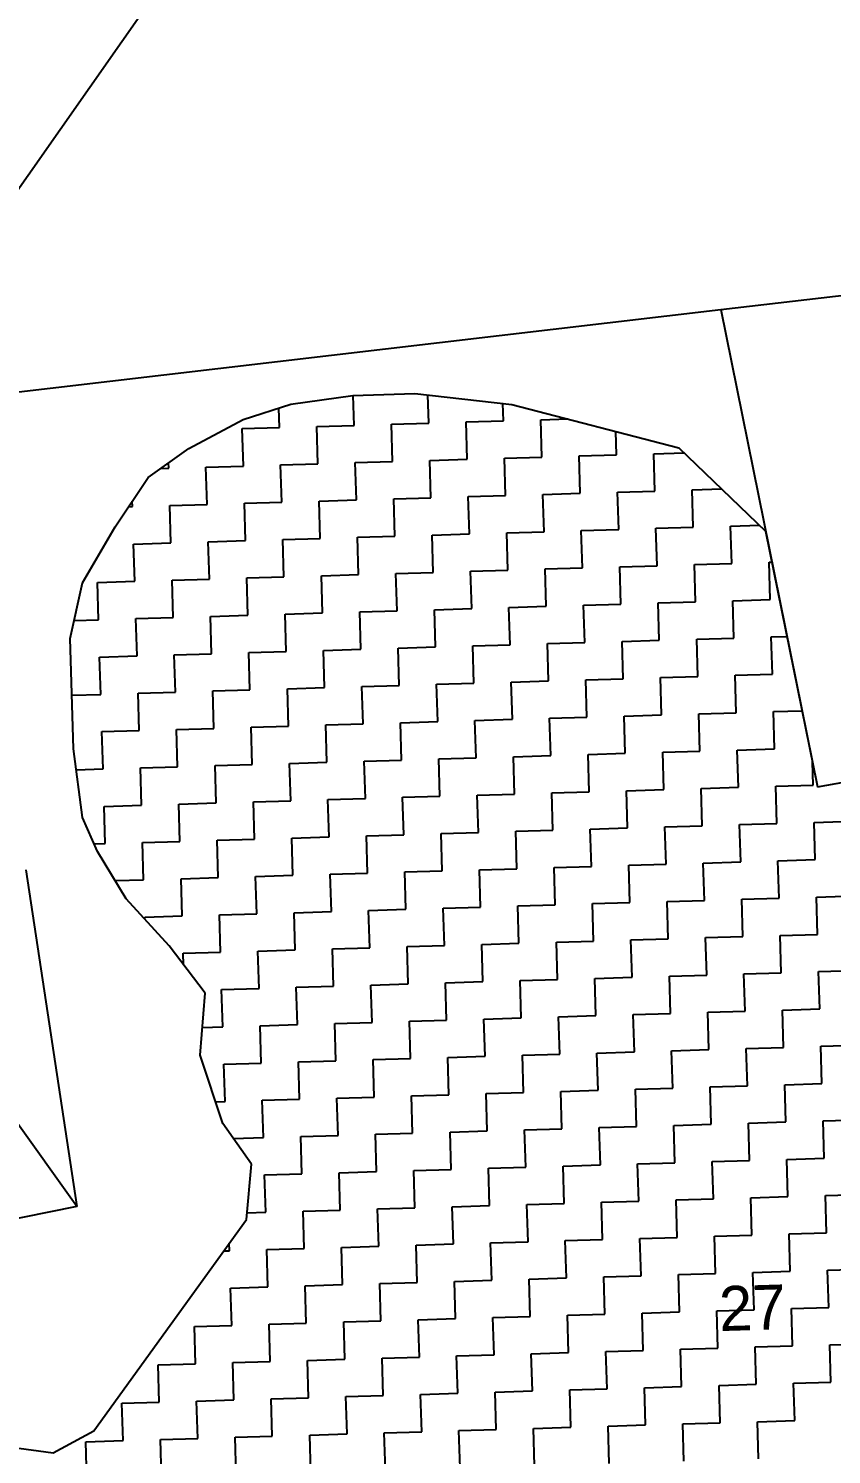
# Model space of a CAD drawing. Header units: metres. Extents: x 289662 to 290738, y 2016260 to 2018343.
# Drawn here: x 290181.7 to 290261.8, y 2016760.5 to 2016902.7 of the extents above; entities that cross this region are included whole.
import ezdxf
from ezdxf.enums import TextEntityAlignment as Align

# ---------------------------------------------------------------- set-up
doc = ezdxf.new("R2010")
doc.units = ezdxf.units.M
for name, color, linetype in [('POLY_HATCH', 12, 'Continuous'), ('POLY_PARCEL', 6, 'Continuous'), ('TEXT_PARCEL', 7, 'Continuous')]:
    doc.layers.add(name, color=color, linetype=linetype)
doc.styles.add('TEXT_MAP', font='', dxfattribs={"height": 2.5})
doc.styles.get('TEXT_MAP').set_extended_font_data('Kruti Dev 050')

msp = doc.modelspace()

# ---------------------------------------------------------------- linework, layer by layer
at = {"layer": 'POLY_HATCH'}
for p, q in [((290214.08, 2016866.13), (290220.27, 2016866.31)), ((290220.27, 2016866.31), (290229.94, 2016865.23)), ((290203.13, 2016863.74), (290207.91, 2016865.26)), ((290207.91, 2016865.26), (290214.08, 2016866.13)), ((290229.94, 2016865.23), (290246.6, 2016860.91)), ((290197.71, 2016860.82), (290203.13, 2016863.74)), ((290193.67, 2016857.95), (290197.71, 2016860.82)), ((290246.6, 2016860.91), (290255.27, 2016852.58)), ((290190.37, 2016853.03), (290193.67, 2016857.95)), ((290187.1, 2016847.43), (290190.37, 2016853.03)), ((290255.27, 2016852.58), (290260.43, 2016827.08)), ((290185.89, 2016841.88), (290187.1, 2016847.43)), ((290186.22, 2016830.88), (290185.89, 2016841.88)), ((290187.11, 2016824.03), (290186.22, 2016830.88)), ((290260.43, 2016827.08), (290288.14, 2016832.03)), ((290188.59, 2016820.63), (290187.11, 2016824.03)), ((290191.48, 2016815.9), (290188.59, 2016820.63)), ((290195.76, 2016811.21), (290191.48, 2016815.9)), ((290199.34, 2016806.5), (290195.76, 2016811.21)), ((290198.84, 2016800.29), (290199.34, 2016806.5)), ((290201.11, 2016793.48), (290198.84, 2016800.29)), ((290203.98, 2016789.43), (290201.11, 2016793.48)), ((290203.46, 2016783.91), (290203.98, 2016789.43)), ((290188.25, 2016762.81), (290203.46, 2016783.91)), ((290184.19, 2016760.62), (290188.25, 2016762.81)), ((290180.04, 2016761.19), (290184.19, 2016760.62))]:
    msp.add_line(p, q, dxfattribs=at)
at = {"layer": 'POLY_HATCH', "linetype": 'Continuous'}
for p, q in [((290206.77, 2016862.92), (290206.71, 2016864.87)), ((290214.21, 2016863.14), (290214.12, 2016866.13)), ((290221.66, 2016863.36), (290221.57, 2016866.17)), ((290229.1, 2016863.59), (290229.05, 2016865.33)), ((290217.94, 2016863.25), (290221.66, 2016863.36)), ((290225.38, 2016863.48), (290229.1, 2016863.59)), ((290225.49, 2016859.75), (290225.38, 2016863.48)), ((290232.83, 2016863.7), (290235.52, 2016863.78)), ((290232.94, 2016859.98), (290232.83, 2016863.7)), ((290203.04, 2016862.81), (290206.77, 2016862.92)), ((290203.16, 2016859.08), (290203.04, 2016862.81)), ((290210.49, 2016863.03), (290214.21, 2016863.14)), ((290210.6, 2016859.31), (290210.49, 2016863.03)), ((290218.05, 2016859.53), (290217.94, 2016863.25)), ((290240.38, 2016860.2), (290240.31, 2016862.54)), ((290195.71, 2016858.86), (290195.69, 2016859.39)), ((290206.88, 2016859.2), (290210.6, 2016859.31)), ((290206.99, 2016855.47), (290206.88, 2016859.2)), ((290214.32, 2016859.42), (290218.05, 2016859.53)), ((290214.44, 2016855.7), (290214.32, 2016859.42)), ((290221.77, 2016859.64), (290225.49, 2016859.75)), ((290221.88, 2016855.92), (290221.77, 2016859.64)), ((290229.21, 2016859.86), (290232.94, 2016859.98)), ((290229.33, 2016856.14), (290229.21, 2016859.86)), ((290236.66, 2016860.09), (290240.38, 2016860.2)), ((290236.77, 2016856.36), (290236.66, 2016860.09)), ((290244.11, 2016860.31), (290247.13, 2016860.4)), ((290244.22, 2016856.59), (290244.11, 2016860.31)), ((290194.92, 2016858.84), (290195.71, 2016858.86)), ((290199.43, 2016858.97), (290203.16, 2016859.08)), ((290199.54, 2016855.25), (290199.43, 2016858.97)), ((290233.05, 2016856.25), (290236.77, 2016856.36)), ((290233.16, 2016852.53), (290233.05, 2016856.25)), ((290240.49, 2016856.48), (290244.22, 2016856.59)), ((290240.61, 2016852.75), (290240.49, 2016856.48)), ((290247.94, 2016856.7), (290250.89, 2016856.79)), ((290248.05, 2016852.98), (290247.94, 2016856.7)), ((290191.7, 2016855.02), (290192.1, 2016855.03)), ((290192.1, 2016855.03), (290192.08, 2016855.58)), ((290195.82, 2016855.14), (290199.54, 2016855.25)), ((290195.93, 2016851.42), (290195.82, 2016855.14)), ((290203.27, 2016855.36), (290206.99, 2016855.47)), ((290203.38, 2016851.64), (290203.27, 2016855.36)), ((290210.71, 2016855.58), (290214.44, 2016855.7)), ((290210.82, 2016851.86), (290210.71, 2016855.58)), ((290218.16, 2016855.81), (290221.88, 2016855.92)), ((290218.27, 2016852.08), (290218.16, 2016855.81)), ((290225.6, 2016856.03), (290229.33, 2016856.14)), ((290225.71, 2016852.31), (290225.6, 2016856.03)), ((290214.55, 2016851.97), (290218.27, 2016852.08)), ((290221.99, 2016852.2), (290225.71, 2016852.31)), ((290222.1, 2016848.47), (290221.99, 2016852.2)), ((290229.44, 2016852.42), (290233.16, 2016852.53)), ((290229.55, 2016848.7), (290229.44, 2016852.42)), ((290236.88, 2016852.64), (290240.61, 2016852.75)), ((290236.99, 2016848.92), (290236.88, 2016852.64)), ((290244.33, 2016852.87), (290248.05, 2016852.98)), ((290244.44, 2016849.14), (290244.33, 2016852.87)), ((290251.77, 2016853.09), (290254.65, 2016853.17)), ((290251.89, 2016849.37), (290251.77, 2016853.09)), ((290192.21, 2016851.3), (290195.93, 2016851.42)), ((290192.32, 2016847.58), (290192.21, 2016851.3)), ((290199.66, 2016851.53), (290203.38, 2016851.64)), ((290199.77, 2016847.8), (290199.66, 2016851.53)), ((290207.1, 2016851.75), (290210.82, 2016851.86)), ((290207.21, 2016848.03), (290207.1, 2016851.75)), ((290214.66, 2016848.25), (290214.55, 2016851.97)), ((290240.72, 2016849.03), (290244.44, 2016849.14)), ((290248.16, 2016849.25), (290251.89, 2016849.37)), ((290248.27, 2016845.53), (290248.16, 2016849.25)), ((290255.61, 2016849.48), (290255.9, 2016849.49)), ((290255.72, 2016845.75), (290255.61, 2016849.48)), ((290196.04, 2016847.69), (290199.77, 2016847.8)), ((290203.49, 2016847.92), (290207.21, 2016848.03)), ((290203.6, 2016844.19), (290203.49, 2016847.92)), ((290210.94, 2016848.14), (290214.66, 2016848.25)), ((290211.05, 2016844.42), (290210.94, 2016848.14)), ((290218.38, 2016848.36), (290222.1, 2016848.47)), ((290218.49, 2016844.64), (290218.38, 2016848.36)), ((290225.83, 2016848.58), (290229.55, 2016848.7)), ((290225.94, 2016844.86), (290225.83, 2016848.58)), ((290233.27, 2016848.81), (290236.99, 2016848.92)), ((290233.38, 2016845.09), (290233.27, 2016848.81)), ((290240.83, 2016845.31), (290240.72, 2016849.03)), ((290188.6, 2016847.47), (290192.32, 2016847.58)), ((290188.71, 2016843.75), (290188.6, 2016847.47)), ((290196.16, 2016843.97), (290196.04, 2016847.69)), ((290222.22, 2016844.75), (290225.94, 2016844.86)), ((290229.66, 2016844.97), (290233.38, 2016845.09)), ((290229.77, 2016841.25), (290229.66, 2016844.97)), ((290237.11, 2016845.2), (290240.83, 2016845.31)), ((290237.22, 2016841.47), (290237.11, 2016845.2)), ((290244.55, 2016845.42), (290248.27, 2016845.53)), ((290244.66, 2016841.7), (290244.55, 2016845.42)), ((290252, 2016845.64), (290255.72, 2016845.75)), ((290252.11, 2016841.92), (290252, 2016845.64)), ((290186.28, 2016843.67), (290188.71, 2016843.75)), ((290192.43, 2016843.86), (290196.16, 2016843.97)), ((290192.55, 2016840.14), (290192.43, 2016843.86)), ((290199.88, 2016844.08), (290203.6, 2016844.19)), ((290199.99, 2016840.36), (290199.88, 2016844.08)), ((290207.32, 2016844.3), (290211.05, 2016844.42)), ((290207.44, 2016840.58), (290207.32, 2016844.3)), ((290214.77, 2016844.53), (290218.49, 2016844.64)), ((290214.88, 2016840.81), (290214.77, 2016844.53)), ((290222.33, 2016841.03), (290222.22, 2016844.75)), ((290255.83, 2016842.03), (290257.4, 2016842.08)), ((290255.94, 2016838.31), (290255.83, 2016842.03)), ((290211.16, 2016840.69), (290214.88, 2016840.81)), ((290211.27, 2016836.97), (290211.16, 2016840.69)), ((290218.6, 2016840.92), (290222.33, 2016841.03)), ((290218.72, 2016837.19), (290218.6, 2016840.92)), ((290226.05, 2016841.14), (290229.77, 2016841.25)), ((290226.16, 2016837.42), (290226.05, 2016841.14)), ((290233.49, 2016841.36), (290237.22, 2016841.47)), ((290233.61, 2016837.64), (290233.49, 2016841.36)), ((290240.94, 2016841.59), (290244.66, 2016841.7)), ((290241.05, 2016837.86), (290240.94, 2016841.59)), ((290248.39, 2016841.81), (290252.11, 2016841.92)), ((290248.5, 2016838.09), (290248.39, 2016841.81)), ((290188.82, 2016840.02), (290192.55, 2016840.14)), ((290188.93, 2016836.3), (290188.82, 2016840.02)), ((290196.27, 2016840.25), (290199.99, 2016840.36)), ((290196.38, 2016836.53), (290196.27, 2016840.25)), ((290203.71, 2016840.47), (290207.44, 2016840.58)), ((290203.82, 2016836.75), (290203.71, 2016840.47)), ((290237.33, 2016837.75), (290241.05, 2016837.86)), ((290237.44, 2016834.03), (290237.33, 2016837.75)), ((290244.77, 2016837.97), (290248.5, 2016838.09)), ((290244.89, 2016834.25), (290244.77, 2016837.97)), ((290252.22, 2016838.2), (290255.94, 2016838.31)), ((290252.33, 2016834.47), (290252.22, 2016838.2)), ((290192.66, 2016836.41), (290196.38, 2016836.53)), ((290192.77, 2016832.69), (290192.66, 2016836.41)), ((290200.1, 2016836.64), (290203.82, 2016836.75)), ((290200.21, 2016832.91), (290200.1, 2016836.64)), ((290207.55, 2016836.86), (290211.27, 2016836.97)), ((290207.66, 2016833.14), (290207.55, 2016836.86)), ((290214.99, 2016837.08), (290218.72, 2016837.19)), ((290215.1, 2016833.36), (290214.99, 2016837.08)), ((290222.44, 2016837.31), (290226.16, 2016837.42)), ((290222.55, 2016833.58), (290222.44, 2016837.31)), ((290229.88, 2016837.53), (290233.61, 2016837.64)), ((290230, 2016833.81), (290229.88, 2016837.53)), ((290186.06, 2016836.22), (290188.93, 2016836.3)), ((290218.83, 2016833.47), (290222.55, 2016833.58)), ((290226.27, 2016833.69), (290230, 2016833.81)), ((290226.38, 2016829.97), (290226.27, 2016833.69)), ((290233.72, 2016833.92), (290237.44, 2016834.03)), ((290233.83, 2016830.19), (290233.72, 2016833.92)), ((290241.16, 2016834.14), (290244.89, 2016834.25)), ((290241.27, 2016830.42), (290241.16, 2016834.14)), ((290248.61, 2016834.36), (290252.33, 2016834.47)), ((290248.72, 2016830.64), (290248.61, 2016834.36)), ((290256.05, 2016834.59), (290258.9, 2016834.67)), ((290256.17, 2016830.86), (290256.05, 2016834.59)), ((290189.05, 2016832.58), (290192.77, 2016832.69)), ((290189.16, 2016828.86), (290189.05, 2016832.58)), ((290196.49, 2016832.8), (290200.21, 2016832.91)), ((290196.6, 2016829.08), (290196.49, 2016832.8)), ((290203.94, 2016833.03), (290207.66, 2016833.14)), ((290204.05, 2016829.3), (290203.94, 2016833.03)), ((290211.38, 2016833.25), (290215.1, 2016833.36)), ((290211.49, 2016829.53), (290211.38, 2016833.25)), ((290218.94, 2016829.75), (290218.83, 2016833.47)), ((290245, 2016830.53), (290248.72, 2016830.64)), ((290252.44, 2016830.75), (290256.17, 2016830.86)), ((290252.55, 2016827.03), (290252.44, 2016830.75)), ((290200.33, 2016829.19), (290204.05, 2016829.3)), ((290207.77, 2016829.41), (290211.49, 2016829.53)), ((290207.88, 2016825.69), (290207.77, 2016829.41)), ((290215.22, 2016829.64), (290218.94, 2016829.75)), ((290215.33, 2016825.91), (290215.22, 2016829.64)), ((290222.66, 2016829.86), (290226.38, 2016829.97)), ((290222.77, 2016826.14), (290222.66, 2016829.86)), ((290230.11, 2016830.08), (290233.83, 2016830.19)), ((290230.22, 2016826.36), (290230.11, 2016830.08)), ((290237.55, 2016830.31), (290241.27, 2016830.42)), ((290237.66, 2016826.58), (290237.55, 2016830.31)), ((290245.11, 2016826.81), (290245, 2016830.53)), ((290260, 2016827.25), (290259.93, 2016829.56)), ((290186.49, 2016828.78), (290189.16, 2016828.86)), ((290192.88, 2016828.97), (290196.6, 2016829.08)), ((290192.99, 2016825.25), (290192.88, 2016828.97)), ((290200.44, 2016825.47), (290200.33, 2016829.19)), ((290233.94, 2016826.47), (290237.66, 2016826.58)), ((290234.05, 2016822.75), (290233.94, 2016826.47)), ((290241.39, 2016826.69), (290245.11, 2016826.81)), ((290241.5, 2016822.97), (290241.39, 2016826.69)), ((290248.83, 2016826.92), (290252.55, 2016827.03)), ((290248.94, 2016823.2), (290248.83, 2016826.92)), ((290256.28, 2016827.14), (290260, 2016827.25)), ((290256.39, 2016823.42), (290256.28, 2016827.14)), ((290189.27, 2016825.13), (290192.99, 2016825.25)), ((290189.38, 2016821.41), (290189.27, 2016825.13)), ((290196.71, 2016825.36), (290200.44, 2016825.47)), ((290196.83, 2016821.63), (290196.71, 2016825.36)), ((290204.16, 2016825.58), (290207.88, 2016825.69)), ((290204.27, 2016821.86), (290204.16, 2016825.58)), ((290211.6, 2016825.8), (290215.33, 2016825.91)), ((290211.72, 2016822.08), (290211.6, 2016825.8)), ((290219.05, 2016826.03), (290222.77, 2016826.14)), ((290219.16, 2016822.3), (290219.05, 2016826.03)), ((290226.5, 2016826.25), (290230.22, 2016826.36)), ((290226.61, 2016822.53), (290226.5, 2016826.25)), ((290260.11, 2016823.53), (290263.83, 2016823.64)), ((290260.22, 2016819.81), (290260.11, 2016823.53)), ((290215.44, 2016822.19), (290219.16, 2016822.3)), ((290215.55, 2016818.47), (290215.44, 2016822.19)), ((290222.88, 2016822.41), (290226.61, 2016822.53)), ((290223, 2016818.69), (290222.88, 2016822.41)), ((290230.33, 2016822.64), (290234.05, 2016822.75)), ((290230.44, 2016818.91), (290230.33, 2016822.64)), ((290237.77, 2016822.86), (290241.5, 2016822.97)), ((290237.89, 2016819.14), (290237.77, 2016822.86)), ((290245.22, 2016823.08), (290248.94, 2016823.2)), ((290245.33, 2016819.36), (290245.22, 2016823.08)), ((290252.67, 2016823.31), (290256.39, 2016823.42)), ((290252.78, 2016819.58), (290252.67, 2016823.31)), ((290188.26, 2016821.38), (290189.38, 2016821.41)), ((290193.1, 2016821.52), (290196.83, 2016821.63)), ((290193.21, 2016817.8), (290193.1, 2016821.52)), ((290200.55, 2016821.75), (290204.27, 2016821.86)), ((290200.66, 2016818.02), (290200.55, 2016821.75)), ((290207.99, 2016821.97), (290211.72, 2016822.08)), ((290208.1, 2016818.25), (290207.99, 2016821.97)), ((290241.61, 2016819.25), (290245.33, 2016819.36)), ((290249.05, 2016819.47), (290252.78, 2016819.58)), ((290249.17, 2016815.75), (290249.05, 2016819.47)), ((290256.5, 2016819.7), (290260.22, 2016819.81)), ((290256.61, 2016815.97), (290256.5, 2016819.7)), ((290196.94, 2016817.91), (290200.66, 2016818.02)), ((290197.05, 2016814.19), (290196.94, 2016817.91)), ((290204.38, 2016818.13), (290208.1, 2016818.25)), ((290204.49, 2016814.41), (290204.38, 2016818.13)), ((290211.83, 2016818.36), (290215.55, 2016818.47)), ((290211.94, 2016814.63), (290211.83, 2016818.36)), ((290219.27, 2016818.58), (290223, 2016818.69)), ((290219.38, 2016814.86), (290219.27, 2016818.58)), ((290226.72, 2016818.8), (290230.44, 2016818.91)), ((290226.83, 2016815.08), (290226.72, 2016818.8)), ((290234.16, 2016819.03), (290237.89, 2016819.14)), ((290234.28, 2016815.3), (290234.16, 2016819.03)), ((290241.72, 2016815.53), (290241.61, 2016819.25)), ((290190.37, 2016817.72), (290193.21, 2016817.8)), ((290223.11, 2016814.97), (290226.83, 2016815.08)), ((290230.55, 2016815.19), (290234.28, 2016815.3)), ((290230.66, 2016811.47), (290230.55, 2016815.19)), ((290238, 2016815.42), (290241.72, 2016815.53)), ((290238.11, 2016811.69), (290238, 2016815.42)), ((290245.44, 2016815.64), (290249.17, 2016815.75)), ((290245.55, 2016811.92), (290245.44, 2016815.64)), ((290252.89, 2016815.86), (290256.61, 2016815.97)), ((290253, 2016812.14), (290252.89, 2016815.86)), ((290260.33, 2016816.08), (290264.06, 2016816.2)), ((290260.45, 2016812.36), (290260.33, 2016816.08)), ((290193.33, 2016814.08), (290197.05, 2016814.19)), ((290193.33, 2016813.87), (290193.33, 2016814.08)), ((290200.77, 2016814.3), (290204.49, 2016814.41)), ((290200.88, 2016810.58), (290200.77, 2016814.3)), ((290208.22, 2016814.52), (290211.94, 2016814.63)), ((290208.33, 2016810.8), (290208.22, 2016814.52)), ((290215.66, 2016814.75), (290219.38, 2016814.86)), ((290215.77, 2016811.02), (290215.66, 2016814.75)), ((290223.22, 2016811.25), (290223.11, 2016814.97)), ((290256.72, 2016812.25), (290260.45, 2016812.36)), ((290256.83, 2016808.53), (290256.72, 2016812.25)), ((290204.61, 2016810.69), (290208.33, 2016810.8)), ((290212.05, 2016810.91), (290215.77, 2016811.02)), ((290212.16, 2016807.19), (290212.05, 2016810.91)), ((290219.5, 2016811.14), (290223.22, 2016811.25)), ((290219.61, 2016807.41), (290219.5, 2016811.14)), ((290226.94, 2016811.36), (290230.66, 2016811.47)), ((290227.05, 2016807.64), (290226.94, 2016811.36)), ((290234.39, 2016811.58), (290238.11, 2016811.69)), ((290234.5, 2016807.86), (290234.39, 2016811.58)), ((290241.83, 2016811.8), (290245.55, 2016811.92)), ((290241.94, 2016808.08), (290241.83, 2016811.8)), ((290249.28, 2016812.03), (290253, 2016812.14)), ((290249.39, 2016808.3), (290249.28, 2016812.03)), ((290197.16, 2016810.47), (290200.88, 2016810.58)), ((290197.19, 2016809.32), (290197.16, 2016810.47)), ((290204.72, 2016806.97), (290204.61, 2016810.69)), ((290238.22, 2016807.97), (290241.94, 2016808.08)), ((290238.33, 2016804.25), (290238.22, 2016807.97)), ((290245.67, 2016808.19), (290249.39, 2016808.3)), ((290245.78, 2016804.47), (290245.67, 2016808.19)), ((290253.11, 2016808.42), (290256.83, 2016808.53)), ((290253.22, 2016804.69), (290253.11, 2016808.42)), ((290260.56, 2016808.64), (290264.28, 2016808.75)), ((290260.67, 2016804.92), (290260.56, 2016808.64)), ((290200.99, 2016806.86), (290204.72, 2016806.97)), ((290201.11, 2016803.13), (290200.99, 2016806.86)), ((290208.44, 2016807.08), (290212.16, 2016807.19)), ((290208.55, 2016803.36), (290208.44, 2016807.08)), ((290215.88, 2016807.3), (290219.61, 2016807.41)), ((290216, 2016803.58), (290215.88, 2016807.3)), ((290223.33, 2016807.52), (290227.05, 2016807.64)), ((290223.44, 2016803.8), (290223.33, 2016807.52)), ((290230.78, 2016807.75), (290234.5, 2016807.86)), ((290230.89, 2016804.02), (290230.78, 2016807.75)), ((290219.72, 2016803.69), (290223.44, 2016803.8)), ((290219.83, 2016799.97), (290219.72, 2016803.69)), ((290227.16, 2016803.91), (290230.89, 2016804.02)), ((290227.28, 2016800.19), (290227.16, 2016803.91)), ((290234.61, 2016804.14), (290238.33, 2016804.25)), ((290234.72, 2016800.41), (290234.61, 2016804.14)), ((290242.05, 2016804.36), (290245.78, 2016804.47)), ((290242.17, 2016800.64), (290242.05, 2016804.36)), ((290249.5, 2016804.58), (290253.22, 2016804.69)), ((290249.61, 2016800.86), (290249.5, 2016804.58)), ((290256.95, 2016804.8), (290260.67, 2016804.92)), ((290257.06, 2016801.08), (290256.95, 2016804.8)), ((290199.06, 2016803.07), (290201.11, 2016803.13)), ((290204.83, 2016803.24), (290208.55, 2016803.36)), ((290204.94, 2016799.52), (290204.83, 2016803.24)), ((290212.27, 2016803.47), (290216, 2016803.58)), ((290212.38, 2016799.74), (290212.27, 2016803.47)), ((290245.89, 2016800.75), (290249.61, 2016800.86)), ((290253.33, 2016800.97), (290257.06, 2016801.08)), ((290253.45, 2016797.25), (290253.33, 2016800.97)), ((290260.78, 2016801.19), (290264.5, 2016801.3)), ((290260.89, 2016797.47), (290260.78, 2016801.19)), ((290201.22, 2016799.41), (290204.94, 2016799.52)), ((290201.33, 2016795.69), (290201.22, 2016799.41)), ((290208.66, 2016799.63), (290212.38, 2016799.74)), ((290208.77, 2016795.91), (290208.66, 2016799.63)), ((290216.11, 2016799.86), (290219.83, 2016799.97)), ((290216.22, 2016796.13), (290216.11, 2016799.86)), ((290223.55, 2016800.08), (290227.28, 2016800.19)), ((290223.66, 2016796.36), (290223.55, 2016800.08)), ((290231, 2016800.3), (290234.72, 2016800.41)), ((290231.11, 2016796.58), (290231, 2016800.3)), ((290238.44, 2016800.52), (290242.17, 2016800.64)), ((290238.56, 2016796.8), (290238.44, 2016800.52)), ((290246, 2016797.02), (290245.89, 2016800.75)), ((290227.39, 2016796.47), (290231.11, 2016796.58)), ((290234.83, 2016796.69), (290238.56, 2016796.8)), ((290234.94, 2016792.97), (290234.83, 2016796.69)), ((290242.28, 2016796.91), (290246, 2016797.02)), ((290242.39, 2016793.19), (290242.28, 2016796.91)), ((290249.72, 2016797.14), (290253.45, 2016797.25)), ((290249.83, 2016793.41), (290249.72, 2016797.14)), ((290257.17, 2016797.36), (290260.89, 2016797.47)), ((290257.28, 2016793.64), (290257.17, 2016797.36)), ((290200.38, 2016795.66), (290201.33, 2016795.69)), ((290205.05, 2016795.8), (290208.77, 2016795.91)), ((290205.16, 2016792.08), (290205.05, 2016795.8)), ((290212.5, 2016796.02), (290216.22, 2016796.13)), ((290212.61, 2016792.3), (290212.5, 2016796.02)), ((290219.94, 2016796.24), (290223.66, 2016796.36)), ((290220.05, 2016792.52), (290219.94, 2016796.24)), ((290227.5, 2016792.74), (290227.39, 2016796.47)), ((290261, 2016793.75), (290264.73, 2016793.86)), ((290261.11, 2016790.03), (290261, 2016793.75)), ((290208.89, 2016792.19), (290212.61, 2016792.3)), ((290216.33, 2016792.41), (290220.05, 2016792.52)), ((290216.44, 2016788.69), (290216.33, 2016792.41)), ((290223.78, 2016792.63), (290227.5, 2016792.74)), ((290223.89, 2016788.91), (290223.78, 2016792.63)), ((290231.22, 2016792.86), (290234.94, 2016792.97)), ((290231.33, 2016789.13), (290231.22, 2016792.86)), ((290238.67, 2016793.08), (290242.39, 2016793.19)), ((290238.78, 2016789.36), (290238.67, 2016793.08)), ((290246.11, 2016793.3), (290249.83, 2016793.41)), ((290246.22, 2016789.58), (290246.11, 2016793.3)), ((290253.56, 2016793.52), (290257.28, 2016793.64)), ((290253.67, 2016789.8), (290253.56, 2016793.52)), ((290202.17, 2016791.99), (290205.16, 2016792.08)), ((290209, 2016788.46), (290208.89, 2016792.19)), ((290242.5, 2016789.47), (290246.22, 2016789.58)), ((290242.61, 2016785.75), (290242.5, 2016789.47)), ((290249.95, 2016789.69), (290253.67, 2016789.8)), ((290250.06, 2016785.97), (290249.95, 2016789.69)), ((290257.39, 2016789.91), (290261.11, 2016790.03)), ((290257.5, 2016786.19), (290257.39, 2016789.91)), ((290205.27, 2016788.35), (290209, 2016788.46)), ((290205.39, 2016784.63), (290205.27, 2016788.35)), ((290212.72, 2016788.58), (290216.44, 2016788.69)), ((290212.83, 2016784.85), (290212.72, 2016788.58)), ((290220.16, 2016788.8), (290223.89, 2016788.91)), ((290220.28, 2016785.08), (290220.16, 2016788.8)), ((290227.61, 2016789.02), (290231.33, 2016789.13)), ((290227.72, 2016785.3), (290227.61, 2016789.02)), ((290235.06, 2016789.24), (290238.78, 2016789.36)), ((290235.17, 2016785.52), (290235.06, 2016789.24)), ((290224, 2016785.19), (290227.72, 2016785.3)), ((290224.11, 2016781.47), (290224, 2016785.19)), ((290231.44, 2016785.41), (290235.17, 2016785.52)), ((290231.56, 2016781.69), (290231.44, 2016785.41)), ((290238.89, 2016785.63), (290242.61, 2016785.75)), ((290239, 2016781.91), (290238.89, 2016785.63)), ((290246.34, 2016785.86), (290250.06, 2016785.97)), ((290246.45, 2016782.13), (290246.34, 2016785.86)), ((290253.78, 2016786.08), (290257.5, 2016786.19)), ((290253.89, 2016782.36), (290253.78, 2016786.08)), ((290261.23, 2016786.3), (290264.95, 2016786.41)), ((290261.34, 2016782.58), (290261.23, 2016786.3)), ((290203.52, 2016784.57), (290205.39, 2016784.63)), ((290209.11, 2016784.74), (290212.83, 2016784.85)), ((290209.22, 2016781.02), (290209.11, 2016784.74)), ((290216.55, 2016784.96), (290220.28, 2016785.08)), ((290216.67, 2016781.24), (290216.55, 2016784.96)), ((290250.17, 2016782.25), (290253.89, 2016782.36)), ((290257.61, 2016782.47), (290261.34, 2016782.58)), ((290257.73, 2016778.75), (290257.61, 2016782.47)), ((290201.77, 2016780.8), (290201.75, 2016781.54)), ((290205.5, 2016780.91), (290209.22, 2016781.02)), ((290205.61, 2016777.19), (290205.5, 2016780.91)), ((290212.94, 2016781.13), (290216.67, 2016781.24)), ((290213.05, 2016777.41), (290212.94, 2016781.13)), ((290220.39, 2016781.35), (290224.11, 2016781.47)), ((290220.5, 2016777.63), (290220.39, 2016781.35)), ((290227.83, 2016781.58), (290231.56, 2016781.69)), ((290227.94, 2016777.85), (290227.83, 2016781.58)), ((290235.28, 2016781.8), (290239, 2016781.91)), ((290235.39, 2016778.08), (290235.28, 2016781.8)), ((290242.72, 2016782.02), (290246.45, 2016782.13)), ((290242.84, 2016778.3), (290242.72, 2016782.02)), ((290250.28, 2016778.52), (290250.17, 2016782.25)), ((290201.2, 2016780.78), (290201.77, 2016780.8)), ((290231.67, 2016777.97), (290235.39, 2016778.08)), ((290239.11, 2016778.19), (290242.84, 2016778.3)), ((290239.22, 2016774.47), (290239.11, 2016778.19)), ((290246.56, 2016778.41), (290250.28, 2016778.52)), ((290246.67, 2016774.69), (290246.56, 2016778.41)), ((290254, 2016778.63), (290257.73, 2016778.75)), ((290254.11, 2016774.91), (290254, 2016778.63)), ((290261.45, 2016778.86), (290265.17, 2016778.97)), ((290261.56, 2016775.13), (290261.45, 2016778.86)), ((290201.89, 2016777.07), (290205.61, 2016777.19)), ((290202, 2016773.35), (290201.89, 2016777.07)), ((290209.33, 2016777.3), (290213.05, 2016777.41)), ((290209.44, 2016773.57), (290209.33, 2016777.3)), ((290216.78, 2016777.52), (290220.5, 2016777.63)), ((290216.89, 2016773.8), (290216.78, 2016777.52)), ((290224.22, 2016777.74), (290227.94, 2016777.85)), ((290224.33, 2016774.02), (290224.22, 2016777.74)), ((290231.78, 2016774.24), (290231.67, 2016777.97)), ((290213.17, 2016773.69), (290216.89, 2016773.8)), ((290220.61, 2016773.91), (290224.33, 2016774.02)), ((290220.72, 2016770.19), (290220.61, 2016773.91)), ((290228.06, 2016774.13), (290231.78, 2016774.24)), ((290228.17, 2016770.41), (290228.06, 2016774.13)), ((290235.5, 2016774.35), (290239.22, 2016774.47)), ((290235.61, 2016770.63), (290235.5, 2016774.35)), ((290242.95, 2016774.58), (290246.67, 2016774.69)), ((290243.06, 2016770.85), (290242.95, 2016774.58)), ((290250.39, 2016774.8), (290254.11, 2016774.91)), ((290250.5, 2016771.08), (290250.39, 2016774.8)), ((290257.84, 2016775.02), (290261.56, 2016775.13)), ((290257.95, 2016771.3), (290257.84, 2016775.02)), ((290198.27, 2016773.24), (290202, 2016773.35)), ((290198.39, 2016769.52), (290198.27, 2016773.24)), ((290205.72, 2016773.46), (290209.44, 2016773.57)), ((290205.83, 2016769.74), (290205.72, 2016773.46)), ((290213.28, 2016769.96), (290213.17, 2016773.69)), ((290246.78, 2016770.97), (290250.5, 2016771.08)), ((290246.89, 2016767.24), (290246.78, 2016770.97)), ((290254.23, 2016771.19), (290257.95, 2016771.3)), ((290254.34, 2016767.47), (290254.23, 2016771.19)), ((290261.67, 2016771.41), (290265.39, 2016771.52)), ((290261.78, 2016767.69), (290261.67, 2016771.41)), ((290194.66, 2016769.41), (290198.39, 2016769.52)), ((290202.11, 2016769.63), (290205.83, 2016769.74)), ((290202.22, 2016765.91), (290202.11, 2016769.63)), ((290209.55, 2016769.85), (290213.28, 2016769.96)), ((290209.67, 2016766.13), (290209.55, 2016769.85)), ((290217, 2016770.07), (290220.72, 2016770.19)), ((290217.11, 2016766.35), (290217, 2016770.07)), ((290224.44, 2016770.3), (290228.17, 2016770.41)), ((290224.56, 2016766.57), (290224.44, 2016770.3)), ((290231.89, 2016770.52), (290235.61, 2016770.63)), ((290232, 2016766.8), (290231.89, 2016770.52)), ((290239.34, 2016770.74), (290243.06, 2016770.85)), ((290239.45, 2016767.02), (290239.34, 2016770.74)), ((290194.77, 2016765.68), (290194.66, 2016769.41)), ((290228.28, 2016766.69), (290232, 2016766.8)), ((290228.39, 2016762.96), (290228.28, 2016766.69)), ((290235.72, 2016766.91), (290239.45, 2016767.02)), ((290235.84, 2016763.19), (290235.72, 2016766.91)), ((290243.17, 2016767.13), (290246.89, 2016767.24)), ((290243.28, 2016763.41), (290243.17, 2016767.13)), ((290250.62, 2016767.35), (290254.34, 2016767.47)), ((290250.73, 2016763.63), (290250.62, 2016767.35)), ((290258.06, 2016767.58), (290261.78, 2016767.69)), ((290258.17, 2016763.85), (290258.06, 2016767.58)), ((290191.05, 2016765.57), (290194.77, 2016765.68)), ((290191.16, 2016761.85), (290191.05, 2016765.57)), ((290198.5, 2016765.79), (290202.22, 2016765.91)), ((290198.61, 2016762.07), (290198.5, 2016765.79)), ((290205.94, 2016766.02), (290209.67, 2016766.13)), ((290206.05, 2016762.29), (290205.94, 2016766.02)), ((290213.39, 2016766.24), (290217.11, 2016766.35)), ((290213.5, 2016762.52), (290213.39, 2016766.24)), ((290220.83, 2016766.46), (290224.56, 2016766.57)), ((290220.95, 2016762.74), (290220.83, 2016766.46)), ((290254.45, 2016763.74), (290258.17, 2016763.85)), ((290209.78, 2016762.41), (290213.5, 2016762.52)), ((290209.89, 2016758.68), (290209.78, 2016762.41)), ((290217.22, 2016762.63), (290220.95, 2016762.74)), ((290217.33, 2016758.91), (290217.22, 2016762.63)), ((290224.67, 2016762.85), (290228.39, 2016762.96)), ((290224.78, 2016759.13), (290224.67, 2016762.85)), ((290232.11, 2016763.07), (290235.84, 2016763.19)), ((290232.22, 2016759.35), (290232.11, 2016763.07)), ((290239.56, 2016763.3), (290243.28, 2016763.41)), ((290239.67, 2016759.57), (290239.56, 2016763.3)), ((290247, 2016763.52), (290250.73, 2016763.63)), ((290247.12, 2016759.8), (290247, 2016763.52)), ((290254.56, 2016760.02), (290254.45, 2016763.74)), ((290187.44, 2016761.74), (290191.16, 2016761.85)), ((290187.55, 2016758.01), (290187.44, 2016761.74)), ((290194.89, 2016761.96), (290198.61, 2016762.07)), ((290195, 2016758.24), (290194.89, 2016761.96)), ((290202.33, 2016762.18), (290206.05, 2016762.29)), ((290202.44, 2016758.46), (290202.33, 2016762.18))]:
    msp.add_line(p, q, dxfattribs=at)
at = {"layer": 'POLY_PARCEL'}
for p, q in [((290241.71, 2016973.67), (290165.37, 2016864.83)), ((290250.79, 2016874.7), (290270.27, 2016876.98)), ((290167.16, 2016864.88), (290250.79, 2016874.7)), ((290250.79, 2016874.7), (290260.43, 2016827.08)), ((290260.43, 2016827.08), (290302.68, 2016834.63)), ((290181.46, 2016818.81), (290186.54, 2016785.2)), ((290186.54, 2016785.2), (290180.16, 2016794.16)), ((290186.54, 2016785.2), (290156.6, 2016779.22))]:
    msp.add_line(p, q, dxfattribs=at)

# ---------------------------------------------------------------- texts
at = {"layer": 'TEXT_PARCEL', "style": 'TEXT_MAP'}
msp.add_text('27', height=4.469, rotation=1.7152, dxfattribs=at).set_placement((290253.94, 2016775.14), align=Align.MIDDLE)

doc.saveas('drawing.dxf')
